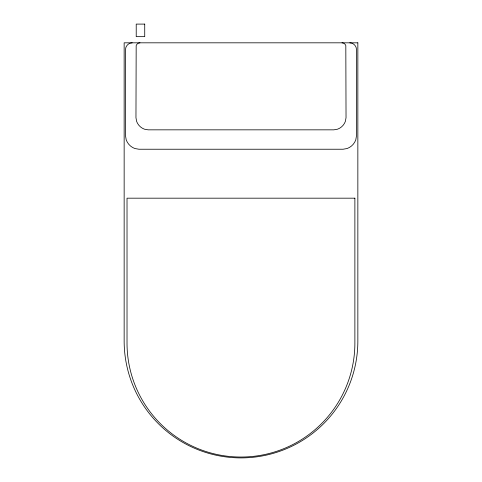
<?xml version="1.0" encoding="UTF-8"?>
<svg xmlns="http://www.w3.org/2000/svg" width="482" height="482" viewBox="0 0 482 482"><rect width="100%" height="100%" fill="white"/><g stroke="black" fill="none" stroke-linecap="round" stroke-linejoin="round"><path stroke-width="0.72" d="M132.213 42.82L130.17 43.181A7.206 7.206 0 0 0 125.874 47.477L125.513 49.519L125.513 135.834L126.23 139.919A14.412 14.412 0 0 0 134.821 148.516L138.912 149.233L343.082 149.233L347.173 148.51A14.418 14.418 0 0 0 355.77 139.913L356.487 135.828L356.487 49.526L356.126 47.477A7.212 7.212 0 0 0 351.83 43.181L349.787 42.82M139.985 42.82L138.756 43.037A4.326 4.326 0 0 0 136.177 45.615L135.96 117.668L136.617 121.38A13.092 13.092 0 0 0 144.419 129.188L148.131 129.839L333.863 129.839L337.575 129.188A13.092 13.092 0 0 0 345.377 121.38L346.034 117.668L345.817 45.615A4.326 4.326 0 0 0 343.238 43.037L342.009 42.82M144.727 24.1L136.219 24.1L136.219 36.656L144.727 36.656L144.727 24.1M357.849 42.82L124.151 42.82L124.151 341.051A116.849 116.849 0 0 0 241 457.9A116.849 116.849 0 0 0 357.849 341.051L357.849 42.82M354.879 198.18L127.019 198.18L127.019 343.106A113.933 113.933 0 0 0 240.946 457.038A113.933 113.933 0 0 0 354.879 343.106L354.879 198.18"/></g></svg>
